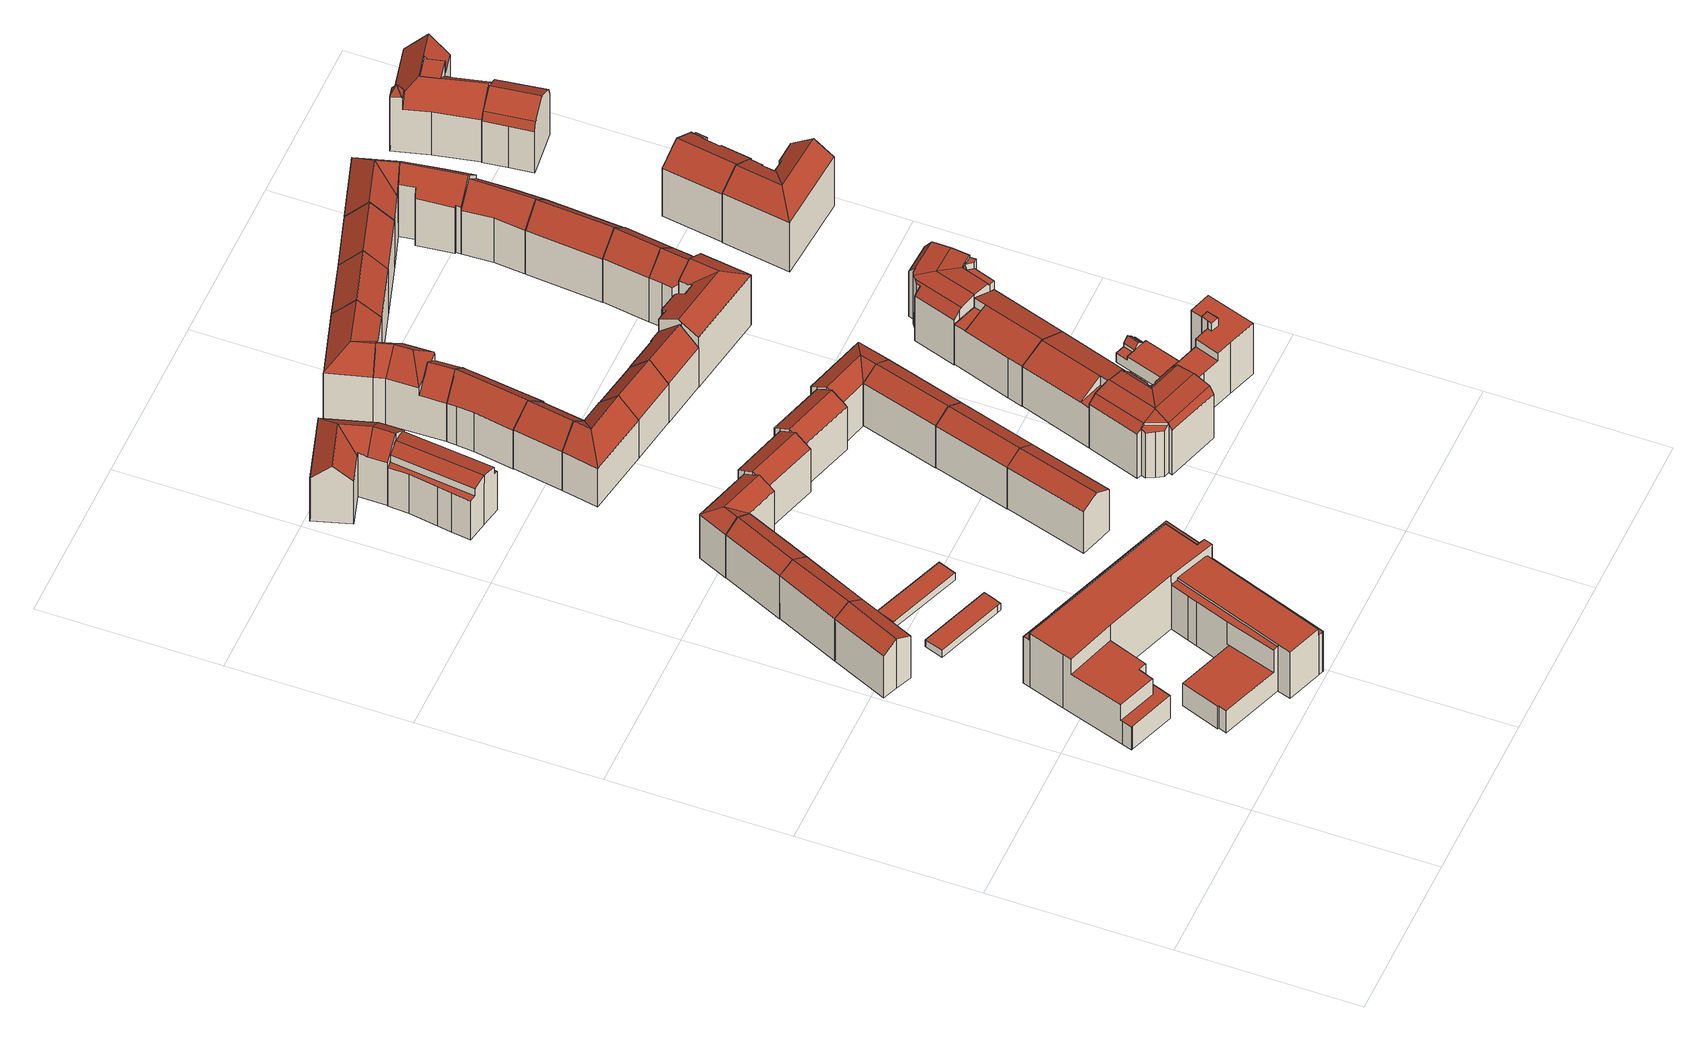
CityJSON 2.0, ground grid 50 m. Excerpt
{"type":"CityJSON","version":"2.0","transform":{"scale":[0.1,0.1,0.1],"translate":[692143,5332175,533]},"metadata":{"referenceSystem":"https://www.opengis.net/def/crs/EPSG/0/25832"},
"CityObjects":{
"building1":{"type":"Building","attributes":{"Gemeindeschluessel":"09162000","HoeheDach":"552.175","HoeheGrund":"534.490","Methode":"1000","NiedrigsteTraufeDesGebaeudes":"549.569","Geometrietyp2DReferenz":"3000","function":"31001_1000","roofType":"3100","measuredHeight":17.68,"storeysAboveGround":5},"geometry":[{"type":"MultiSurface","lod":"2","boundaries":[[[0,1,2,3]],[[4,0,3,5]],[[6,1,0,4]],[[3,2,7,8]],[[5,3,8,9]],[[10,7,2,1,6]],[[9,8,7,10]],[[10,6,4,5,9]]],"semantics":{"surfaces":[{"type":"RoofSurface"},{"type":"WallSurface"},{"type":"GroundSurface"}],"values":[0,1,1,0,1,1,1,2]}}]},
"building2":{"type":"Building","attributes":{"Gemeindeschluessel":"09162000","HoeheDach":"553.525","HoeheGrund":"534.312","Methode":"2000","NiedrigsteTraufeDesGebaeudes":"542.334","Geometrietyp2DReferenz":"3000","function":"31001_1000","roofType":"1000","measuredHeight":19.21,"storeysAboveGround":5},"geometry":[{"type":"MultiSurface","lod":"2","boundaries":[[[11,12,13,14]],[[15,16,17,18]],[[19,12,11,20,21]],[[22,23,24,25]],[[26,27,28,29]],[[30,31,32,33]],[[34,35,36,37]],[[38,39,26,29,21,20,11,14,40,41,42,43,44,45,34,37,46,47,48,49,50,22,25,51,52,53,54,55,56,30,33,15,18,57]],[[58,59,60,61]],[[62,63,64,65]],[[66,67,68,69]],[[42,41,70,71,72,73]],[[55,54,74,67,66,75]],[[33,32,16,15]],[[76,52,51,77]],[[72,78,60,59,73]],[[79,80,81,82]],[[79,82,83,36,35,84,85]],[[56,86,31,30]],[[69,68,87,88]],[[48,89,90,49]],[[88,87,91,92]],[[76,77,24,23,93,62,65,94]],[[29,28,19,21]],[[53,52,76,94,95,96,97,98]],[[18,17,99,57]],[[100,78,72,71]],[[101,38,57,99]],[[38,101,102,39]],[[74,98,97,103,104,105,91,87,68,67]],[[65,64,95,94]],[[101,99,17,16,32,31,86,75,66,69,88,92,102]],[[47,46,83,82,81,106]],[[107,103,97,96]],[[19,28,27,108,100,71,70,109,13,12]],[[58,61,90,89,106,81,80]],[[44,43,58,80,79,85]],[[93,110,63,62]],[[14,13,109,40]],[[47,106,89,48]],[[45,84,35,34]],[[44,85,84,45]],[[37,36,83,46]],[[40,109,70,41]],[[26,39,102,92,91,105,108,27]],[[25,24,77,51]],[[104,90,61,60,78,100,108,105]],[[107,96,95,64,63,110]],[[74,54,53,98]],[[42,73,59,58,43]],[[55,75,86,56]],[[22,50,107,110,93,23]],[[49,90,104,103,107,50]]],"semantics":{"surfaces":[{"type":"WallSurface"},{"type":"GroundSurface"},{"type":"RoofSurface"}],"values":[0,0,0,0,0,0,0,1,0,0,0,0,0,0,0,2,0,2,0,0,0,0,2,0,0,0,0,0,0,2,0,2,0,0,2,2,0,0,0,0,0,0,0,0,0,0,0,2,0,0,0,0,0]}}]},
"building3":{"type":"Building","attributes":{"Gemeindeschluessel":"09162000","HoeheDach":"552.176","HoeheGrund":"534.370","Methode":"1000","NiedrigsteTraufeDesGebaeudes":"549.570","Geometrietyp2DReferenz":"3000","function":"31001_1000","roofType":"3100","measuredHeight":17.81,"storeysAboveGround":5},"geometry":[{"type":"MultiSurface","lod":"2","boundaries":[[[111,112,1,113]],[[114,7,115,116]],[[2,117,115,7]],[[1,112,117,2]],[[116,115,117,112,111]],[[116,111,113,114]],[[113,1,2,7,114]]],"semantics":{"surfaces":[{"type":"WallSurface"},{"type":"RoofSurface"},{"type":"GroundSurface"}],"values":[0,0,1,1,0,2,0]}}]},
"building4":{"type":"Building","attributes":{"Gemeindeschluessel":"09162000","HoeheDach":"536.782","HoeheGrund":"534.390","Methode":"1000","NiedrigsteTraufeDesGebaeudes":"536.782","Geometrietyp2DReferenz":"3000","function":"31001_1000","roofType":"1000","measuredHeight":2.39,"storeysAboveGround":1},"geometry":[{"type":"MultiSurface","lod":"2","boundaries":[[[118,119,120,121]],[[122,123,124,125]],[[126,123,122,127]],[[126,128,118,121,124,123]],[[128,126,127,129]],[[120,125,124,121]],[[128,129,119,118]],[[119,129,127,122,125,120]]],"semantics":{"surfaces":[{"type":"WallSurface"},{"type":"GroundSurface"},{"type":"RoofSurface"}],"values":[0,0,0,1,0,0,0,2]}}]},
"building5":{"type":"Building","attributes":{"Gemeindeschluessel":"09162000","HoeheDach":"536.748","HoeheGrund":"534.290","Methode":"1000","NiedrigsteTraufeDesGebaeudes":"536.748","Geometrietyp2DReferenz":"3000","function":"31001_2000","roofType":"1000","measuredHeight":2.46},"geometry":[{"type":"MultiSurface","lod":"2","boundaries":[[[130,131,132,133]],[[133,132,134,135]],[[136,137,131,130]],[[136,130,133,135]],[[134,132,131,137]],[[135,134,137,136]]],"semantics":{"surfaces":[{"type":"WallSurface"},{"type":"GroundSurface"},{"type":"RoofSurface"}],"values":[0,0,0,1,2,0]}}]},
"building6":{"type":"Building","attributes":{"Gemeindeschluessel":"09162000","HoeheDach":"552.146","HoeheGrund":"534.270","Methode":"1000","NiedrigsteTraufeDesGebaeudes":"549.565","Geometrietyp2DReferenz":"3000","function":"31001_1000","roofType":"3100","measuredHeight":17.88,"storeysAboveGround":5},"geometry":[{"type":"MultiSurface","lod":"2","boundaries":[[[112,138,139,140]],[[141,140,139,142,143]],[[138,144,142,139]],[[145,112,140,141]],[[144,115,143,142]],[[145,141,143,115]],[[144,138,112,145,115]]],"semantics":{"surfaces":[{"type":"WallSurface"},{"type":"GroundSurface"},{"type":"RoofSurface"}],"values":[0,0,1,2,0,2,0]}}]},
"building7":{"type":"Building","attributes":{"Gemeindeschluessel":"09162000","HoeheDach":"552.180","HoeheGrund":"534.080","Methode":"2000","NiedrigsteTraufeDesGebaeudes":"549.506","Geometrietyp2DReferenz":"3000","function":"31001_1000","roofType":"3100","measuredHeight":18.1,"storeysAboveGround":5},"geometry":[{"type":"MultiSurface","lod":"2","boundaries":[[[146,147,148,149,150]],[[151,143,149,148]],[[152,153,154,155]],[[156,157,150,149,143]],[[140,157,156]],[[154,157,140,158,159]],[[154,153,146,150,157]],[[151,160,140,156,143]],[[155,154,159,161]],[[162,158,140,160]],[[152,155,161,162,160,151,148,147]],[[146,153,152,147]],[[161,159,158,162]]],"semantics":{"surfaces":[{"type":"WallSurface"},{"type":"RoofSurface"},{"type":"GroundSurface"}],"values":[0,0,0,1,1,1,1,0,0,0,2,0,0]}}]},
"building8":{"type":"Building","attributes":{"Gemeindeschluessel":"09162000","HoeheDach":"551.590","HoeheGrund":"533.900","Methode":"2000","NiedrigsteTraufeDesGebaeudes":"547.820","Geometrietyp2DReferenz":"3000","function":"31001_9998","roofType":"3100","measuredHeight":17.69,"storeysAboveGround":5},"geometry":[{"type":"MultiSurface","lod":"2","boundaries":[[[163,164,165,166,167,168,169]],[[170,168,167,171]],[[172,173,174,175,176,177]],[[177,178,179,180]],[[171,167,166,181]],[[182,183,184,185]],[[174,173,186,187]],[[185,184,187,186]],[[181,166,165,188]],[[176,189,178,177]],[[190,169,168,170]],[[190,172,177,180,163,169]],[[191,192,178,189,193,194]],[[192,188,165,164,179,178]],[[191,194,183,182]],[[173,172,190,170,171,181,188,192,191,182,185,186]],[[174,187,184,183,194,193,175]],[[163,180,179,164]],[[193,189,176,175]]],"semantics":{"surfaces":[{"type":"RoofSurface"},{"type":"WallSurface"},{"type":"GroundSurface"}],"values":[0,1,1,0,1,1,1,1,1,0,1,1,1,1,1,2,0,1,1]}}]},
"building9":{"type":"Building","attributes":{"Gemeindeschluessel":"09162000","HoeheDach":"554.139","HoeheGrund":"534.000","Methode":"2000","NiedrigsteTraufeDesGebaeudes":"549.252","Geometrietyp2DReferenz":"3000","function":"31001_9998","roofType":"3100","measuredHeight":20.14,"storeysAboveGround":4},"geometry":[{"type":"MultiSurface","lod":"2","boundaries":[[[195,196,197,198]],[[199,200,201,202]],[[201,203,204,202]],[[205,200,206,207,208]],[[204,209,210,199,202]],[[207,211,196,195,208]],[[212,197,196,211,209,204,203,213]],[[195,198,205,208]],[[212,214,198,197]],[[214,215,205,198]],[[210,209,211,207,206]],[[216,213,203,201]],[[216,201,200,205,215]],[[199,210,206,200]],[[212,213,216,215,214]]],"semantics":{"surfaces":[{"type":"WallSurface"},{"type":"RoofSurface"},{"type":"GroundSurface"}],"values":[0,1,0,1,0,0,2,1,0,1,0,0,1,1,0]}}]},
"building10":{"type":"Building","attributes":{"Gemeindeschluessel":"09162000","HoeheDach":"552.063","HoeheGrund":"533.990","Methode":"1000","NiedrigsteTraufeDesGebaeudes":"549.374","Geometrietyp2DReferenz":"3000","function":"31001_1000","roofType":"3100","measuredHeight":18.07,"storeysAboveGround":5},"geometry":[{"type":"MultiSurface","lod":"2","boundaries":[[[217,218,219,220]],[[221,222,220,219]],[[217,220,222,223,224,225]],[[226,227,224,223,228]],[[229,230,222,221]],[[222,230,231,232,233,228,223]],[[234,231,230,229]],[[225,235,218,217]],[[236,232,231,234]],[[237,233,232,236]],[[218,235,227,226,237,236,234,229,221,219]],[[235,225,224,227]],[[226,228,233,237]]],"semantics":{"surfaces":[{"type":"WallSurface"},{"type":"RoofSurface"},{"type":"GroundSurface"}],"values":[0,0,1,0,0,1,0,0,0,0,2,0,0]}}]},
"building11":{"type":"Building","attributes":{"Gemeindeschluessel":"09162000","HoeheDach":"551.733","HoeheGrund":"534.100","Methode":"1000","NiedrigsteTraufeDesGebaeudes":"548.912","Geometrietyp2DReferenz":"3000","function":"31001_1000","roofType":"3100","measuredHeight":17.63,"storeysAboveGround":5},"geometry":[{"type":"MultiSurface","lod":"2","boundaries":[[[238,239,240,241]],[[240,239,242,243]],[[243,242,244,245]],[[246,241,240,243,245,247]],[[248,244,242,239,238]],[[247,245,244,248]],[[248,238,241,246,247]]],"semantics":{"surfaces":[{"type":"WallSurface"},{"type":"RoofSurface"},{"type":"GroundSurface"}],"values":[0,1,1,0,0,0,2]}}]},
"building12":{"type":"Building","attributes":{"Gemeindeschluessel":"09162000","HoeheDach":"553.310","HoeheGrund":"533.940","Methode":"2000","NiedrigsteTraufeDesGebaeudes":"547.570","Geometrietyp2DReferenz":"3000","function":"31001_1000","roofType":"3100","measuredHeight":19.37,"storeysAboveGround":4},"geometry":[{"type":"MultiSurface","lod":"2","boundaries":[[[249,250,251]],[[252,253,254,250,249,255]],[[256,257,258,255,249,251]],[[259,260,254,253]],[[256,251,261,262,263]],[[261,260,259,264,262]],[[265,264,259,253,252,266,267]],[[261,251,250,254,260]],[[252,255,258,266]],[[266,258,257,267]],[[265,263,262,264]],[[265,267,257,256,263]]],"semantics":{"surfaces":[{"type":"RoofSurface"},{"type":"WallSurface"},{"type":"GroundSurface"}],"values":[0,1,0,1,0,1,2,0,1,1,1,1]}}]},
"building13":{"type":"Building","attributes":{"Gemeindeschluessel":"09162000","HoeheDach":"553.251","HoeheGrund":"533.840","Methode":"1000","NiedrigsteTraufeDesGebaeudes":"547.526","Geometrietyp2DReferenz":"3000","function":"31001_1000","roofType":"3100","measuredHeight":19.41,"storeysAboveGround":4},"geometry":[{"type":"MultiSurface","lod":"2","boundaries":[[[268,269,270,271]],[[272,273,274,275]],[[273,276,277,278,274]],[[278,271,270,275,274]],[[272,275,270,269,279]],[[268,271,278,277]],[[273,272,279,276]],[[277,276,279,269,268]]],"semantics":{"surfaces":[{"type":"WallSurface"},{"type":"RoofSurface"},{"type":"GroundSurface"}],"values":[0,0,1,0,2,1,0,0]}}]},
"building14":{"type":"Building","attributes":{"Gemeindeschluessel":"09162000","HoeheDach":"551.700","HoeheGrund":"533.950","Methode":"1000","NiedrigsteTraufeDesGebaeudes":"548.904","Geometrietyp2DReferenz":"3000","function":"31001_1000","roofType":"3100","measuredHeight":17.75,"storeysAboveGround":5},"geometry":[{"type":"MultiSurface","lod":"2","boundaries":[[[280,281,282,283,284]],[[239,283,282,242]],[[242,282,281,244]],[[285,239,242,244,286]],[[286,244,281,280]],[[284,283,239,285]],[[280,284,285,286]]],"semantics":{"surfaces":[{"type":"WallSurface"},{"type":"RoofSurface"},{"type":"GroundSurface"}],"values":[0,1,1,0,0,0,2]}}]},
"building15":{"type":"Building","attributes":{"Gemeindeschluessel":"09162000","HoeheDach":"553.182","HoeheGrund":"533.610","Methode":"1000","NiedrigsteTraufeDesGebaeudes":"547.344","Geometrietyp2DReferenz":"3000","function":"31001_1000","roofType":"3100","measuredHeight":19.57,"storeysAboveGround":4},"geometry":[{"type":"MultiSurface","lod":"2","boundaries":[[[287,288,289,290]],[[291,292,290,289]],[[293,294,288,287]],[[295,296,297,298]],[[299,300,301,302]],[[303,304,296,295]],[[305,306,297,296,304,301,300,307,308]],[[302,301,304,303]],[[298,297,306,309]],[[310,311,305,308,312]],[[287,290,292,312,308,307,293]],[[310,312,292,291]],[[309,306,305,311]],[[310,291,289,288,294,299,302,303,295,298,309,311]],[[299,294,293,307,300]]],"semantics":{"surfaces":[{"type":"WallSurface"},{"type":"RoofSurface"},{"type":"GroundSurface"}],"values":[0,0,0,0,0,0,1,0,0,0,1,0,0,2,0]}}]},
"building16":{"type":"Building","attributes":{"Gemeindeschluessel":"09162000","HoeheDach":"551.893","HoeheGrund":"533.850","Methode":"1000","NiedrigsteTraufeDesGebaeudes":"549.213","Geometrietyp2DReferenz":"3000","function":"31001_1000","roofType":"3100","measuredHeight":18.04,"storeysAboveGround":5},"geometry":[{"type":"MultiSurface","lod":"2","boundaries":[[[313,314,315,316]],[[317,318,319,320]],[[321,313,316,322,323,324,317,320,325,326]],[[322,327,328,323]],[[316,315,327,322]],[[324,329,330,318,317]],[[320,319,331,325]],[[321,332,333,314,313]],[[323,328,329,324]],[[326,334,332,321]],[[330,329,328,327,315,314,333]],[[331,319,318,330,333,332,334]],[[325,331,334,326]]],"semantics":{"surfaces":[{"type":"WallSurface"},{"type":"GroundSurface"},{"type":"RoofSurface"}],"values":[0,0,1,0,0,0,0,0,0,0,2,2,0]}}]},
"building17":{"type":"Building","attributes":{"Gemeindeschluessel":"09162000","HoeheDach":"553.302","HoeheGrund":"533.870","Methode":"1000","NiedrigsteTraufeDesGebaeudes":"547.464","Geometrietyp2DReferenz":"3000","function":"31001_1000","roofType":"3100","measuredHeight":19.43,"storeysAboveGround":4},"geometry":[{"type":"MultiSurface","lod":"2","boundaries":[[[335,264,336,337]],[[338,335,337,339,340,256]],[[267,341,342,343]],[[344,339,337,336]],[[344,343,342,340,339]],[[344,336,264,265,267,343]],[[338,265,264,335]],[[340,342,341,256]],[[267,265,338,256,341]]],"semantics":{"surfaces":[{"type":"WallSurface"},{"type":"RoofSurface"},{"type":"GroundSurface"}],"values":[0,1,0,0,0,2,0,1,0]}}]},
"building18":{"type":"Building","attributes":{"Gemeindeschluessel":"09162000","HoeheDach":"555.930","HoeheGrund":"533.610","Methode":"2000","NiedrigsteTraufeDesGebaeudes":"547.270","Geometrietyp2DReferenz":"3000","function":"31001_1000","roofType":"3200","measuredHeight":22.32,"storeysAboveGround":4},"geometry":[{"type":"MultiSurface","lod":"2","boundaries":[[[345,346,347,348,349]],[[347,350,348]],[[350,351,352]],[[347,353,354,355,351,350]],[[294,293,287,288]],[[346,353,347]],[[356,357,358,359]],[[299,294,288,360,361,362,356,359,363]],[[360,364,365,361]],[[364,366,367,368,369,365]],[[359,358,370,363]],[[293,349,348,350,352,287]],[[299,363,370,354,353,346,345]],[[367,358,357,368]],[[294,299,345,349,293]],[[355,367,366,351]],[[354,370,358,367,355]],[[356,362,369,368,357]],[[361,365,369,362]],[[360,288,287,352,351,366,364]]],"semantics":{"surfaces":[{"type":"RoofSurface"},{"type":"WallSurface"},{"type":"GroundSurface"}],"values":[0,1,1,0,1,1,1,2,1,0,1,0,1,0,1,0,0,1,1,1]}}]},
"building19":{"type":"Building","attributes":{"Gemeindeschluessel":"09162000","HoeheDach":"551.685","HoeheGrund":"533.820","Methode":"1000","NiedrigsteTraufeDesGebaeudes":"548.876","Geometrietyp2DReferenz":"3000","function":"31001_1000","roofType":"3100","measuredHeight":17.86,"storeysAboveGround":5},"geometry":[{"type":"MultiSurface","lod":"2","boundaries":[[[371,372,373,374]],[[374,281,375,371]],[[282,376,375,281]],[[283,377,376,282]],[[371,375,376,377,372]],[[372,377,283,373]],[[373,283,282,281,374]]],"semantics":{"surfaces":[{"type":"GroundSurface"},{"type":"WallSurface"},{"type":"RoofSurface"}],"values":[0,1,2,2,1,1,1]}}]},
"building20":{"type":"Building","attributes":{"Gemeindeschluessel":"09162000","HoeheDach":"555.940","HoeheGrund":"533.640","Methode":"2000","NiedrigsteTraufeDesGebaeudes":"550.217","Geometrietyp2DReferenz":"3000","function":"31001_1000","roofType":"3100","measuredHeight":22.3,"storeysAboveGround":4},"geometry":[{"type":"MultiSurface","lod":"2","boundaries":[[[378,357,379,380]],[[379,381,382,380]],[[362,383,384,361]],[[362,356,357,378,383]],[[384,383,378,380,385,386]],[[361,384,386,387]],[[379,357,356,388,381]],[[388,389,390,382,381]],[[382,390,391,385,380]],[[356,362,361,387,392,389,388]],[[391,390,389,392]],[[391,392,387,386,385]]],"semantics":{"surfaces":[{"type":"RoofSurface"},{"type":"WallSurface"},{"type":"GroundSurface"}],"values":[0,0,1,1,0,1,1,1,0,2,1,1]}}]},
"building21":{"type":"Building","attributes":{"Gemeindeschluessel":"09162000","HoeheDach":"552.580","HoeheGrund":"534.000","Methode":"2000","NiedrigsteTraufeDesGebaeudes":"548.774","Geometrietyp2DReferenz":"3000","function":"31001_9998","roofType":"3400","measuredHeight":18.58,"storeysAboveGround":6},"geometry":[{"type":"MultiSurface","lod":"2","boundaries":[[[393,394,395,396]],[[397,398,399,400,401,402,395,394]],[[403,404,405,406,407,408,409]],[[410,411,412,413]],[[414,415,416,417,404,403,418,419,420,421,422,423,424,425,426,427,428,429,430,431,393,396]],[[416,410,413,417]],[[429,399,398,430]],[[418,432,433,419]],[[405,412,411,434,435,406]],[[435,436,437,438]],[[397,431,430,398]],[[439,438,440,441]],[[420,419,433,441,440,442]],[[425,443,444,426]],[[429,428,445,400,399]],[[424,423,446,437,436,447]],[[425,424,447,448,443]],[[448,447,436,435,401]],[[442,440,438,437,446,449,450]],[[422,449,446,423]],[[445,428,427,451]],[[415,411,410,416]],[[431,397,394,393]],[[415,414,452,434,411]],[[404,417,413,412,405]],[[421,450,449,422]],[[401,435,434,452,402]],[[408,407,438,439]],[[403,409,432,418]],[[432,409,408,439,441,433]],[[407,406,435,438]],[[426,444,451,427]],[[445,451,444,443,448,401,400]],[[414,396,395,402,452]],[[420,442,450,421]]],"semantics":{"surfaces":[{"type":"WallSurface"},{"type":"RoofSurface"},{"type":"GroundSurface"}],"values":[0,1,0,1,2,0,0,0,1,1,0,0,0,0,0,0,0,1,1,0,0,0,0,0,0,0,1,0,0,1,1,0,1,0,0]}}]},
"building22":{"type":"Building","attributes":{"Gemeindeschluessel":"09162000","HoeheDach":"551.690","HoeheGrund":"533.660","Methode":"2000","NiedrigsteTraufeDesGebaeudes":"548.786","Geometrietyp2DReferenz":"3000","function":"31001_1000","roofType":"3100","measuredHeight":18.03,"storeysAboveGround":5},"geometry":[{"type":"MultiSurface","lod":"2","boundaries":[[[377,453,454,455,376]],[[456,457,458,459,460,461,462,463]],[[455,454,464,465,466,467]],[[459,466,465,460]],[[459,458,468,467,466]],[[376,455,469]],[[462,453,377,463]],[[455,467,468,470,375,469]],[[464,454,453,462,461]],[[456,375,470,457]],[[457,470,468,458]],[[456,463,377,376,469,375]],[[465,464,461,460]]],"semantics":{"surfaces":[{"type":"RoofSurface"},{"type":"GroundSurface"},{"type":"WallSurface"}],"values":[0,1,0,2,2,0,2,0,2,2,2,2,2]}}]},
"building23":{"type":"Building","attributes":{"Gemeindeschluessel":"09162000","HoeheDach":"553.241","HoeheGrund":"533.820","Methode":"2000","NiedrigsteTraufeDesGebaeudes":"547.173","Geometrietyp2DReferenz":"3000","function":"31001_1000","roofType":"3100","measuredHeight":19.42,"storeysAboveGround":4},"geometry":[{"type":"MultiSurface","lod":"2","boundaries":[[[471,472,473,474,475,476]],[[471,477,478,472]],[[479,473,472,478]],[[480,481,482,483]],[[484,485,480,483,479,478,477,486]],[[485,487,481,480]],[[477,471,476,486]],[[479,483,482,474,473]],[[475,488,484,486,476]],[[487,488,475,474,482,481]],[[484,488,487,485]]],"semantics":{"surfaces":[{"type":"RoofSurface"},{"type":"WallSurface"},{"type":"GroundSurface"}],"values":[0,1,1,1,2,1,1,1,1,0,1]}}]},
"building24":{"type":"Building","attributes":{"Gemeindeschluessel":"09162000","HoeheDach":"551.571","HoeheGrund":"534.130","Methode":"2000","NiedrigsteTraufeDesGebaeudes":"548.349","Geometrietyp2DReferenz":"3000","function":"31001_9998","roofType":"3100","measuredHeight":17.44,"storeysAboveGround":5},"geometry":[{"type":"MultiSurface","lod":"2","boundaries":[[[489,490,491,492]],[[493,494,495]],[[490,496,494,493]],[[497,498,499,500,494,496]],[[501,499,498,502]],[[501,503,504,500,499]],[[491,490,493,495,505]],[[492,491,505,506]],[[507,497,496,490,489]],[[494,500,504,495]],[[502,498,497,507]],[[503,501,502,507,489,492,506]],[[503,506,505,495,504]]],"semantics":{"surfaces":[{"type":"WallSurface"},{"type":"RoofSurface"},{"type":"GroundSurface"}],"values":[0,0,0,1,0,0,1,0,0,1,0,2,0]}}]},
"building25":{"type":"Building","attributes":{"Gemeindeschluessel":"09162000","HoeheDach":"556.129","HoeheGrund":"533.610","Methode":"1000","NiedrigsteTraufeDesGebaeudes":"550.058","Geometrietyp2DReferenz":"3000","function":"31001_1000","roofType":"3100","measuredHeight":22.52,"storeysAboveGround":4},"geometry":[{"type":"MultiSurface","lod":"2","boundaries":[[[508,509,510,511]],[[392,511,510,512]],[[389,508,511,392]],[[513,514,509,508]],[[388,513,508,389]],[[388,389,392,512,515,516]],[[514,516,515,512,510,509]],[[516,514,513,388]]],"semantics":{"surfaces":[{"type":"RoofSurface"},{"type":"WallSurface"},{"type":"GroundSurface"}],"values":[0,1,1,0,1,2,1,1]}}]},
"building26":{"type":"Building","attributes":{"Gemeindeschluessel":"09162000","HoeheDach":"555.010","HoeheGrund":"533.950","Methode":"2000","NiedrigsteTraufeDesGebaeudes":"549.490","Geometrietyp2DReferenz":"3000","function":"31001_9998","roofType":"1000","measuredHeight":21.06,"storeysAboveGround":4},"geometry":[{"type":"MultiSurface","lod":"2","boundaries":[[[517,518,519,520]],[[521,522,523,524]],[[525,526,518,517]],[[527,528,526,529]],[[530,531,532,414]],[[533,520,519,522,521,534]],[[396,535,394,393]],[[527,536,537,528]],[[530,538,539,540,541,531]],[[542,543,534,521,524,536,527,529,544,545,540,539]],[[538,546,542,539]],[[547,548,549,550,545,544]],[[538,530,414,396,393,548,547,525,517,520,533,551,546]],[[414,532,535,396]],[[541,540,545,550]],[[393,394,549,548]],[[551,543,542,546]],[[536,524,523,537]],[[525,547,544,529,526]],[[537,523,522,519,518,526,528]],[[531,541,550,549,394,535,532]],[[551,533,534,543]]],"semantics":{"surfaces":[{"type":"WallSurface"},{"type":"RoofSurface"},{"type":"GroundSurface"}],"values":[0,0,0,0,0,0,0,0,0,1,0,0,2,0,0,0,0,0,0,1,1,0]}}]},
"building27":{"type":"Building","attributes":{"Gemeindeschluessel":"09162000","HoeheDach":"551.560","HoeheGrund":"534.000","Methode":"2000","NiedrigsteTraufeDesGebaeudes":"548.320","Geometrietyp2DReferenz":"3000","function":"31001_9998","roofType":"3100","measuredHeight":17.56,"storeysAboveGround":5},"geometry":[{"type":"MultiSurface","lod":"2","boundaries":[[[552,553,554,555]],[[556,557,499,558,559]],[[499,560,561,562,554,553,558]],[[563,561,560,564]],[[558,553,565,566,559]],[[556,559,566,567]],[[568,562,561,563]],[[556,567,569,570,568,563,564,557]],[[568,570,571,555,554,562]],[[569,572,571,570]],[[569,567,566,565,573,572]],[[552,555,571,572,573]],[[573,565,553,552]],[[564,560,499,557]]],"semantics":{"surfaces":[{"type":"WallSurface"},{"type":"RoofSurface"},{"type":"GroundSurface"}],"values":[0,0,1,0,1,0,0,2,0,0,0,1,0,0]}}]},
"building28":{"type":"Building","attributes":{"Gemeindeschluessel":"09162000","HoeheDach":"554.800","HoeheGrund":"533.630","Methode":"2000","NiedrigsteTraufeDesGebaeudes":"550.752","Geometrietyp2DReferenz":"3000","function":"31001_9998","roofType":"3100","measuredHeight":21.17,"storeysAboveGround":5},"geometry":[{"type":"MultiSurface","lod":"2","boundaries":[[[574,575,576,577,578]],[[575,579,580,581]],[[582,583,584,585]],[[580,586,584,583,581]],[[587,588,589,590]],[[574,591,592,593]],[[575,574,593,579]],[[594,595,577,576,596]],[[591,597,595,594,598,599,600,601,587,590,585,584,586,592]],[[599,602,603,600]],[[582,589,588,604,603,602,605,596,576,575,581,583]],[[592,586,580,579,593]],[[589,582,585,590]],[[574,578,597,591]],[[605,602,599,598]],[[601,604,588,587]],[[597,578,577,595]],[[600,603,604,601]],[[594,596,605,598]]],"semantics":{"surfaces":[{"type":"RoofSurface"},{"type":"WallSurface"},{"type":"GroundSurface"}],"values":[0,0,1,1,1,1,0,1,2,1,0,1,1,1,1,1,1,1,1]}}]},
"building29":{"type":"Building","attributes":{"Gemeindeschluessel":"09162000","HoeheDach":"540.069","HoeheGrund":"534.030","Methode":"2000","NiedrigsteTraufeDesGebaeudes":"537.330","Geometrietyp2DReferenz":"3000","function":"31001_2000","roofType":"1000","measuredHeight":6.04},"geometry":[{"type":"MultiSurface","lod":"2","boundaries":[[[606,607,608,609,610,611,612,613,614]],[[615,613,612,616]],[[612,611,617,616]],[[617,611,610,618]],[[619,608,607,620]],[[548,606,614,621,547]],[[616,617,622,615]],[[618,610,609,623]],[[620,624,623,619]],[[625,548,547,626]],[[619,623,609,608]],[[625,626,622,617,623,624]],[[617,618,623]],[[547,621,614,613,615,622,626]],[[624,620,607,606,548,625]]],"semantics":{"surfaces":[{"type":"WallSurface"},{"type":"RoofSurface"},{"type":"GroundSurface"}],"values":[0,1,0,1,1,2,0,1,0,0,0,1,0,0,0]}}]},
"building30":{"type":"Building","attributes":{"Gemeindeschluessel":"09162000","HoeheDach":"554.730","HoeheGrund":"533.630","Methode":"2000","NiedrigsteTraufeDesGebaeudes":"549.344","Geometrietyp2DReferenz":"3000","function":"31001_1000","roofType":"3100","measuredHeight":21.1},"geometry":[{"type":"MultiSurface","lod":"2","boundaries":[[[627,628,629,630]],[[592,631,632,633,586]],[[586,633,634,635]],[[636,637,638,639]],[[631,640,638,637,641,632]],[[635,634,628,627]],[[642,640,631,592]],[[630,636,639,642,592,586,635,627]],[[633,632,641,629,628,634]],[[630,629,641,637,636]],[[639,638,640,642]]],"semantics":{"surfaces":[{"type":"WallSurface"},{"type":"RoofSurface"},{"type":"GroundSurface"}],"values":[0,0,0,0,1,0,0,2,1,0,0]}}]},
"building31":{"type":"Building","attributes":{"Gemeindeschluessel":"09162000","HoeheDach":"552.530","HoeheGrund":"533.610","Methode":"2000","NiedrigsteTraufeDesGebaeudes":"549.503","Geometrietyp2DReferenz":"3000","function":"31001_9998","roofType":"3400","measuredHeight":18.92,"storeysAboveGround":6},"geometry":[{"type":"MultiSurface","lod":"2","boundaries":[[[643,644,645,646]],[[647,648,649,650]],[[651,652,653,654]],[[655,651,654,656,657,658,647,650,659,660,661,662,663,664,665,666,667,668,669]],[[670,671,655,669,672]],[[643,646,673,674,675,676]],[[677,645,644,678]],[[658,657,679,680,681]],[[651,655,671,682,683,652]],[[666,665,684,674,673,685]],[[670,686,687,685,673,646,682,671]],[[670,672,688,686]],[[654,653,689,656]],[[650,649,690,659]],[[660,659,690,678,644,643,676]],[[666,685,687,667]],[[662,691,692,663]],[[661,660,676,675,693]],[[690,649,648,681,680,677,678]],[[689,653,652,694]],[[646,645,679,695,683,682]],[[661,693,691,662]],[[680,679,645,677]],[[664,696,684,665]],[[657,656,689,694,695,679]],[[652,683,695,694]],[[668,667,687,686,688]],[[672,669,668,688]],[[663,692,696,664]],[[658,681,648,647]],[[674,684,696,692,691,693,675]]],"semantics":{"surfaces":[{"type":"RoofSurface"},{"type":"WallSurface"},{"type":"GroundSurface"}],"values":[0,1,1,2,1,0,1,1,1,1,0,0,1,1,1,1,1,1,0,0,0,1,1,1,1,1,1,1,1,1,0]}}]},
"building32":{"type":"Building","attributes":{"Gemeindeschluessel":"09162000","HoeheDach":"556.133","HoeheGrund":"533.530","Methode":"1000","NiedrigsteTraufeDesGebaeudes":"550.058","Geometrietyp2DReferenz":"3000","function":"31001_1000","roofType":"3100","measuredHeight":22.6,"storeysAboveGround":4},"geometry":[{"type":"MultiSurface","lod":"2","boundaries":[[[697,510,698,699]],[[700,701,702,703]],[[699,700,703,704,705,697]],[[704,514,509,510,697,705]],[[514,702,701,706,509]],[[703,702,514,704]],[[509,706,698,510]],[[699,698,706,701,700]]],"semantics":{"surfaces":[{"type":"WallSurface"},{"type":"GroundSurface"},{"type":"RoofSurface"}],"values":[0,0,1,0,2,0,2,0]}}]},
"building33":{"type":"Building","attributes":{"Gemeindeschluessel":"09162000","HoeheDach":"554.735","HoeheGrund":"533.590","Methode":"1000","NiedrigsteTraufeDesGebaeudes":"549.327","Geometrietyp2DReferenz":"3000","function":"31001_1000","roofType":"3100","measuredHeight":21.14,"storeysAboveGround":4},"geometry":[{"type":"MultiSurface","lod":"2","boundaries":[[[638,639,707,708]],[[637,636,639,638]],[[709,710,711,712,713]],[[641,712,711,629]],[[709,713,708,707]],[[630,636,637,641,629]],[[630,629,711,710]],[[638,708,713,712,641,637]],[[639,636,630,710,709,707]]],"semantics":{"surfaces":[{"type":"WallSurface"},{"type":"RoofSurface"},{"type":"GroundSurface"}],"values":[0,0,0,1,0,0,0,1,2]}}]},
"building34":{"type":"Building","attributes":{"Gemeindeschluessel":"09162000","HoeheDach":"554.795","HoeheGrund":"533.510","Methode":"1000","NiedrigsteTraufeDesGebaeudes":"549.014","Geometrietyp2DReferenz":"3000","function":"31001_1000","roofType":"3100","measuredHeight":21.29,"storeysAboveGround":4},"geometry":[{"type":"MultiSurface","lod":"2","boundaries":[[[714,715,716,717]],[[718,719,720,721]],[[721,720,722,723,724]],[[723,722,715,714]],[[725,726,717,716]],[[727,719,718,728,729]],[[715,722,720,719,727,725,716]],[[727,729,726,725]],[[714,717,726,729,728,724,723]],[[718,721,724,728]]],"semantics":{"surfaces":[{"type":"WallSurface"},{"type":"GroundSurface"},{"type":"RoofSurface"}],"values":[0,0,0,0,0,0,1,0,2,2]}}]},
"building35":{"type":"Building","attributes":{"Gemeindeschluessel":"09162000","HoeheDach":"554.768","HoeheGrund":"533.510","Methode":"2000","NiedrigsteTraufeDesGebaeudes":"548.811","Geometrietyp2DReferenz":"3000","function":"31001_1000","roofType":"3100","measuredHeight":21.26,"storeysAboveGround":4},"geometry":[{"type":"MultiSurface","lod":"2","boundaries":[[[730,731,732,725]],[[733,734,735,730,725,727,719,736]],[[725,732,729,727]],[[737,738,739,740,718]],[[735,741,731,730]],[[719,718,740,736]],[[729,732,731,741,742,738,737]],[[736,740,739,733]],[[733,739,738,742,734]],[[734,742,741,735]],[[727,729,737,718,719]]],"semantics":{"surfaces":[{"type":"WallSurface"},{"type":"GroundSurface"},{"type":"RoofSurface"}],"values":[0,1,0,2,0,0,2,0,0,0,0]}}]},
"building36":{"type":"Building","attributes":{"Gemeindeschluessel":"09162000","HoeheDach":"556.120","HoeheGrund":"533.500","Methode":"2000","NiedrigsteTraufeDesGebaeudes":"549.998","Geometrietyp2DReferenz":"3000","function":"31001_1000","roofType":"3100","measuredHeight":22.62,"storeysAboveGround":4},"geometry":[{"type":"MultiSurface","lod":"2","boundaries":[[[702,701,700,703]],[[743,703,700,699,744,745,746]],[[744,747,748,745]],[[702,749,750,751,701]],[[752,747,744,699,753]],[[747,752,750,754,755,748]],[[749,702,703,743,756]],[[699,700,701,751,753]],[[743,746,755,754,756]],[[756,754,750,749]],[[751,750,752,753]],[[745,748,755,746]]],"semantics":{"surfaces":[{"type":"WallSurface"},{"type":"GroundSurface"},{"type":"RoofSurface"}],"values":[0,1,0,2,0,2,0,0,0,2,2,0]}}]},
"building37":{"type":"Building","attributes":{"Gemeindeschluessel":"09162000","HoeheDach":"556.020","HoeheGrund":"533.480","Methode":"2000","NiedrigsteTraufeDesGebaeudes":"549.989","Geometrietyp2DReferenz":"3000","function":"31001_1000","roofType":"3100","measuredHeight":22.54,"storeysAboveGround":4},"geometry":[{"type":"MultiSurface","lod":"2","boundaries":[[[757,755,758,759,760,761]],[[733,762,763,764]],[[735,761,760,734]],[[765,757,761,735]],[[755,746,743,766,758]],[[733,764,767,768,769,743,746,765,735,734]],[[769,770,766,743]],[[771,767,764,763]],[[772,768,767,771]],[[733,734,760,759,762]],[[768,772,770,769]],[[771,763,762,759,758,766,770,772]],[[757,765,746,755]]],"semantics":{"surfaces":[{"type":"RoofSurface"},{"type":"WallSurface"},{"type":"GroundSurface"}],"values":[0,1,1,1,1,2,1,1,1,1,1,0,1]}}]},
"building38":{"type":"Building","attributes":{"Gemeindeschluessel":"09162000","HoeheDach":"555.227","HoeheGrund":"533.640","Methode":"2000","NiedrigsteTraufeDesGebaeudes":"550.695","Geometrietyp2DReferenz":"3000","function":"31001_1000","roofType":"3100","measuredHeight":21.59,"storeysAboveGround":5},"geometry":[{"type":"MultiSurface","lod":"2","boundaries":[[[773,774,775,776,777]],[[778,779,780,781]],[[782,783,784,785]],[[786,787,783,782]],[[774,779,778,775]],[[788,789,790,791]],[[792,793,790,789,786,782,785,776,775,778,781]],[[794,773,777,784,783,787,795]],[[791,796,797,794]],[[786,789,788,795,787]],[[794,795,788,791]],[[785,784,777,776]],[[797,798,780,779,774,773,794]],[[791,790,793,796]],[[780,798,792,781]],[[793,792,798,797,796]]],"semantics":{"surfaces":[{"type":"WallSurface"},{"type":"GroundSurface"},{"type":"RoofSurface"}],"values":[0,0,0,0,0,0,1,2,2,0,2,0,2,0,0,0]}}]},
"building39":{"type":"Building","attributes":{"Gemeindeschluessel":"09162000","HoeheDach":"555.240","HoeheGrund":"533.700","Methode":"2000","NiedrigsteTraufeDesGebaeudes":"548.753","Geometrietyp2DReferenz":"3000","function":"31001_1000","roofType":"3100","measuredHeight":21.54,"storeysAboveGround":4},"geometry":[{"type":"MultiSurface","lod":"2","boundaries":[[[799,800,801,802]],[[803,804,805,806,807]],[[808,809,810,811]],[[803,807,812,813]],[[806,814,812,807]],[[815,813,812,814,816,801,800]],[[817,818,809,808]],[[801,816,819,802]],[[820,821,805,804]],[[815,800,799,822]],[[817,808,811,823,820,804,803,813,815,822]],[[817,822,799,802,819,818]],[[811,810,824,823]],[[805,821,824,810,809,818,819,816,814,806]],[[823,824,821,820]]],"semantics":{"surfaces":[{"type":"RoofSurface"},{"type":"WallSurface"},{"type":"GroundSurface"}],"values":[0,1,1,1,0,1,1,1,1,1,2,1,1,0,1]}}]},
"building40":{"type":"Building","attributes":{"Gemeindeschluessel":"09162000","HoeheDach":"554.320","HoeheGrund":"533.470","Methode":"2000","NiedrigsteTraufeDesGebaeudes":"548.241","Geometrietyp2DReferenz":"3000","function":"31001_1000","roofType":"3400","measuredHeight":20.85,"storeysAboveGround":4},"geometry":[{"type":"MultiSurface","lod":"2","boundaries":[[[825,826,827,828]],[[829,830,831,832]],[[833,834,835,836,837]],[[838,839,826,825]],[[840,841,830,829]],[[842,832,831,836,835]],[[843,827,826,839,844]],[[845,828,827,843,833,837,841,840]],[[833,843,844,834]],[[845,840,829,832,842,838,825,828]],[[838,842,835,834,844,839]],[[830,841,837,836,831]]],"semantics":{"surfaces":[{"type":"WallSurface"},{"type":"RoofSurface"},{"type":"GroundSurface"}],"values":[0,0,1,0,0,0,1,0,1,2,0,1]}}]},
"building41":{"type":"Building","attributes":{"Gemeindeschluessel":"09162000","HoeheDach":"556.319","HoeheGrund":"533.680","Methode":"2000","NiedrigsteTraufeDesGebaeudes":"548.773","Geometrietyp2DReferenz":"3000","function":"31001_1000","roofType":"3100","measuredHeight":22.64,"storeysAboveGround":4},"geometry":[{"type":"MultiSurface","lod":"2","boundaries":[[[846,847,848,849]],[[850,851,852,853,854]],[[855,849,856]],[[857,858,859,856,848,847,860]],[[860,847,846,861]],[[862,863,864,865]],[[866,867,868,869,854,870,871]],[[850,869,868,872,873,851]],[[871,874,875,866]],[[858,857,876,877]],[[865,864,878,879]],[[880,881,882,878,875,874,861]],[[872,862,865,879,883,884,859,858,877,873]],[[854,853,870]],[[849,848,856]],[[879,878,882,883]],[[862,872,868,885,863]],[[851,873,877,876,852]],[[883,882,881,884]],[[878,864,863,885,867,875]],[[857,860,861,874,853,852,876]],[[886,846,849,855]],[[885,868,867]],[[854,869,850]],[[880,886,855,856,859,884,881]],[[861,846,886,880]],[[866,875,867]],[[870,853,874,871]]],"semantics":{"surfaces":[{"type":"RoofSurface"},{"type":"WallSurface"},{"type":"GroundSurface"}],"values":[0,0,0,1,1,1,0,1,1,1,1,0,2,1,0,1,1,1,1,0,0,0,1,1,1,1,1,1]}}]}
},
"vertices":[
[86,931,166],[155,1086,166],[113,1105,192],[43,950,192],[86,931,15],[43,950,15],[155,1086,15],[70,1124,166],[1,968,166],[1,968,15],[70,1124,15],
[490,15,13],[490,15,156],[488,9,156],[488,9,13],[585,522,13],[585,522,180],[602,516,180],[602,516,13],[580,264,156],[526,115,13],[580,264,13],[202,296,13],[202,296,95],[74,342,95],[74,342,13],[594,305,13],[594,305,156],[584,277,156],[584,277,13],[270,637,13],[270,637,180],[285,632,180],[285,632,13],[214,175,13],[214,175,93],[253,284,93],[253,284,13],[629,400,13],[620,377,13],[486,10,13],[472,15,13],[373,50,13],[386,87,13],[209,151,13],[217,174,13],[413,226,13],[449,326,13],[459,354,13],[478,405,13],[269,480,13],[70,343,13],[79,371,13],[137,550,13],[170,652,13],[176,671,13],[269,637,13],[663,494,13],[386,87,172],[386,87,179],[498,397,179],[498,397,172],[206,379,95],[206,379,151],[190,336,151],[190,336,95],[171,654,180],[171,654,205],[632,483,205],[632,483,180],[472,15,156],[470,15,156],[470,15,179],[373,50,179],[170,652,205],[176,671,180],[79,371,95],[70,343,95],[595,359,179],[370,92,93],[370,92,172],[415,232,172],[415,232,93],[413,226,93],[217,174,93],[209,151,93],[269,637,180],[597,385,205],[597,385,180],[459,354,172],[478,405,172],[620,376,205],[620,376,180],[229,371,95],[81,376,95],[81,376,151],[129,526,151],[129,526,205],[137,550,205],[663,494,180],[595,359,156],[629,400,180],[620,377,180],[269,480,205],[478,405,205],[611,352,205],[449,326,172],[269,480,151],[611,352,156],[486,10,156],[229,371,151],
[235,1265,14],[235,1265,166],[155,1086,14],[70,1124,14],[150,1302,166],[150,1302,14],[192,1284,192],
[367,818,14],[367,818,38],[180,887,38],[180,887,14],[398,864,38],[398,864,14],[198,938,14],[198,938,38],[391,845,14],[391,845,38],[379,813,14],[379,813,38],
[243,1083,13],[243,1083,37],[450,1004,37],[450,1004,13],[431,954,37],[431,954,13],[225,1032,13],[225,1032,37],
[235,1265,13],[315,1448,13],[315,1448,166],[271,1462,191],[227,1475,13],[227,1475,166],[150,1302,13],[192,1284,191],
[433,1510,165],[433,1510,11],[265,1559,11],[265,1559,166],[266,1559,166],[227,1475,11],[425,1484,11],[425,1484,180],[420,1465,192],[420,1465,11],[270,1462,192],[290,1504,192],[407,1421,166],[412,1440,177],[315,1448,11],[412,1440,11],[407,1421,11],
[132,2095,148],[158,2330,148],[140,2329,148],[137,2271,148],[125,2191,148],[119,2153,148],[111,2099,148],[119,2153,9],[125,2191,9],[171,2088,9],[228,2077,9],[228,2077,148],[216,2080,148],[216,2080,173],[171,2088,186],[198,2331,186],[158,2330,173],[132,2095,173],[137,2271,9],[255,2289,9],[255,2289,148],[252,2237,148],[252,2237,9],[242,2157,9],[242,2157,148],[140,2329,9],[244,2333,173],[111,2099,9],[257,2333,9],[198,2331,9],[244,2333,148],[257,2333,148],
[140,2329,163],[140,2329,10],[198,2331,10],[198,2331,211],[37,2433,211],[174,2474,211],[214,2542,163],[21,2485,163],[214,2542,10],[21,2485,10],[198,2392,211],[134,2406,163],[140,2408,168],[140,2383,163],[52,2383,10],[52,2383,164],[140,2408,10],[257,2333,10],[256,2401,10],[257,2333,163],[256,2400,163],[256,2401,163],
[571,1391,164],[571,1391,10],[577,1411,10],[577,1411,175],[585,1437,10],[585,1437,191],[425,1484,191],[420,1465,179],[412,1440,165],[425,1484,10],[420,1465,10],[425,1484,190],[590,1456,10],[590,1456,180],[598,1482,164],[439,1529,164],[433,1510,175],[598,1482,10],[412,1440,10],[439,1529,10],[433,1510,10],
[793,899,11],[793,899,159],[725,669,159],[725,669,11],[746,913,187],[678,683,187],[699,927,159],[631,697,160],[678,683,11],[631,697,11],[699,927,11],
[461,1942,150],[406,1948,203],[398,1899,203],[465,1941,9],[348,1955,9],[348,1955,146],[465,1941,150],[525,1878,203],[534,1933,147],[466,1945,146],[330,1853,9],[330,1853,146],[331,1853,146],[516,1822,146],[524,1872,197],[516,1822,9],[524,1872,9],[466,1945,9],[534,1933,9],
[371,2092,147],[371,2092,8],[348,1955,8],[348,1955,147],[466,1945,8],[466,1945,145],[465,1941,145],[465,1941,8],[482,2062,148],[427,2077,203],[405,1948,203],[482,2062,8],
[761,1140,10],[761,1140,159],[809,1126,187],[856,1112,159],[856,1112,10],[793,899,10],[699,927,10],
[394,2277,143],[394,2277,6],[392,2251,6],[392,2251,145],[388,2204,6],[388,2204,146],[445,2279,191],[445,2279,6],[513,2249,6],[513,2249,145],[496,2117,144],[496,2117,6],[514,2283,6],[514,2283,149],[515,2273,146],[515,2273,6],[515,2269,6],[515,2269,145],[482,2062,150],[487,2060,145],[457,2280,202],[429,2076,202],[487,2060,6],[371,2092,6],[482,2062,6],[371,2092,145],
[590,1456,9],[590,1456,189],[598,1482,173],[598,1482,9],[749,1407,9],[749,1407,189],[741,1379,172],[741,1379,9],[585,1437,9],[603,1500,9],[763,1452,9],[755,1425,9],[736,1362,9],[577,1411,9],[603,1500,162],[763,1452,162],[755,1425,179],[750,1408,189],[736,1362,162],[585,1437,178],[590,1455,189],[577,1411,163],
[516,1822,145],[654,1799,9],[654,1799,146],[524,1872,196],[662,1848,198],[663,1853,203],[534,1933,145],[672,1908,145],[672,1908,9],[662,1848,9],
[514,2283,148],[512,2356,148],[488,2354,171],[455,2352,201],[457,2280,201],[423,2350,171],[393,2349,171],[393,2349,143],[512,2356,171],[512,2359,176],[454,2389,229],[475,2493,6],[475,2493,195],[490,2442,195],[490,2442,6],[391,2437,6],[382,2466,6],[429,2479,6],[510,2440,6],[391,2437,171],[382,2466,171],[391,2436,171],[453,2440,229],[441,2483,229],[429,2479,217],[510,2440,176],
[824,1356,8],[921,1329,8],[856,1112,8],[761,1140,8],[824,1356,159],[873,1342,187],[921,1329,159],
[440,2483,229],[498,2499,173],[423,2541,229],[573,2521,173],[556,2579,229],[429,2479,218],[382,2466,172],[350,2583,174],[349,2583,173],[349,2583,6],[573,2521,6],[556,2580,6],[556,2580,229],[538,2639,172],[538,2639,6],
[1151,679,10],[1151,679,165],[1147,669,178],[1147,669,10],[1093,698,164],[1079,692,175],[1076,701,167],[1075,701,166],[1049,689,189],[1144,659,189],[943,612,10],[959,608,10],[959,608,190],[958,608,190],[957,608,189],[957,608,182],[943,612,174],[1106,549,167],[1110,561,189],[958,607,189],[955,596,169],[1127,610,10],[1110,561,10],[1106,549,10],[955,596,10],[931,632,10],[921,652,10],[925,666,10],[912,671,10],[961,817,10],[973,813,10],[1033,793,10],[1093,774,10],[1105,770,10],[1088,717,10],[1072,709,10],[1076,701,10],[1079,692,10],[1093,698,10],[931,632,173],[921,652,171],[1127,609,196],[984,653,196],[1031,794,196],[983,810,189],[935,663,189],[935,663,182],[925,666,180],[925,666,176],[925,666,179],[1093,774,172],[1105,770,158],[1072,709,172],[973,813,180],[1033,793,195],[1078,779,189],[961,817,168],[912,671,167],[1088,717,158],[1127,610,196],
[947,1418,159],[945,1418,160],[886,1388,187],[824,1356,7],[741,1379,7],[749,1407,7],[755,1425,7],[763,1452,7],[768,1471,7],[947,1418,7],[921,1329,7],[768,1471,158],[763,1452,169],[755,1425,186],[754,1424,187],[749,1407,176],[825,1356,159],[741,1379,159],
[774,1895,142],[773,1890,147],[672,1908,146],[663,1853,202],[801,1830,202],[811,1889,142],[774,1895,8],[773,1890,8],[672,1908,8],[654,1799,8],[654,1799,147],[662,1848,197],[662,1848,8],[800,1825,8],[792,1776,8],[811,1889,8],[792,1776,147],[800,1825,197],
[1033,793,11],[1033,793,154],[973,813,154],[973,813,11],[1042,821,154],[1042,821,186],[970,844,154],[1033,793,186],[1093,774,159],[1105,770,153],[1172,974,153],[1099,998,186],[1172,974,11],[1105,770,11],[1027,1021,11],[1027,1021,154],[961,817,154],[961,817,11],[1093,774,11],
[556,2580,231],[712,2626,231],[694,2685,171],[538,2639,171],[694,2685,6],[573,2521,171],[729,2567,171],[712,2626,6],[729,2567,6],
[1288,655,10],[1288,655,220],[1305,650,220],[1305,650,10],[1306,650,192],[1306,650,220],[1310,649,220],[1310,649,192],[1281,636,10],[1281,636,220],[1277,623,192],[1277,623,220],[1281,636,192],[1163,598,10],[1163,598,165],[1127,610,165],[1322,696,10],[1322,696,192],[1147,669,165],[1299,616,192],[1299,616,220],[1258,567,10],[1258,567,192],[1215,581,192],[1215,581,165],[1339,540,192],[1384,676,192],[1251,646,192],[1238,650,192],[1339,540,10],[1251,646,10],[1185,667,10],[1185,667,165],[1238,650,165],[1384,676,10],
[1155,1169,153],[1155,1169,186],[1166,1203,186],[1166,1203,153],[1027,1021,10],[1172,974,10],[1100,998,186],[1027,1021,153],[1238,1180,153],[1223,1185,160],[1167,1203,185],[1223,1185,10],[1238,1180,10],[1084,1193,154],[1041,1063,153],[1041,1063,10],[1167,1203,10],[1095,1227,10],[1115,1220,10],[1115,1220,153],[1095,1227,153],[1084,1193,153],
[1032,1736,186],[987,1801,218],[802,1832,218],[800,1825,214],[792,1776,186],[999,1884,218],[947,1891,187],[943,1865,186],[907,1858,194],[941,1854,193],[941,1854,6],[907,1858,6],[947,1891,6],[907,1887,6],[907,1887,178],[911,1884,179],[911,1884,6],[1032,1736,6],[1051,1876,6],[1051,1876,186],[811,1889,6],[800,1825,6],[811,1889,186],[792,1776,6],[844,1883,6],[846,1893,6],[851,1897,6],[879,1892,6],[846,1893,180],[851,1897,178],[879,1892,178],[844,1883,186],
[1250,864,10],[1250,864,43],[1276,855,43],[1276,855,56],[1290,850,71],[1304,846,56],[1304,846,43],[1315,842,43],[1315,842,10],[1304,808,43],[1293,812,43],[1293,812,56],[1279,816,71],[1265,821,43],[1238,830,43],[1304,808,10],[1304,808,56],[1265,821,56],[1238,830,56],[1185,667,56],[1251,646,56],
[944,1935,6],[944,1935,164],[948,1970,164],[948,1970,6],[1051,1876,164],[994,1885,217],[947,1891,173],[939,1906,163],[939,1906,6],[1013,1960,6],[1013,1960,210],[1062,1953,164],[1062,1953,6],[1056,1906,163],[1005,1962,217],[1056,1906,6],
[1169,1203,195],[1218,1187,191],[1244,1267,191],[1207,1320,195],[1258,1239,6],[1258,1239,185],[1238,1180,185],[1238,1180,6],[1289,1265,6],[1289,1265,185],[1288,1248,185],[1288,1248,6],[1295,1365,6],[1275,1248,6],[1261,1267,6],[1246,1255,6],[1223,1185,6],[1167,1203,6],[1115,1220,6],[1095,1227,6],[1134,1347,6],[1154,1340,6],[1157,1351,6],[1185,1372,6],[1197,1371,6],[1205,1391,6],[1296,1386,6],[1295,1367,191],[1295,1365,191],[1296,1386,165],[1176,1366,191],[1166,1358,191],[1121,1218,191],[1167,1203,195],[1244,1267,185],[1218,1187,185],[1261,1267,191],[1261,1267,185],[1246,1255,185],[1292,1316,195],[1289,1265,191],[1157,1351,185],[1185,1372,191],[1198,1372,191],[1197,1371,191],[1205,1391,166],[1275,1248,185],[1223,1185,185],[1095,1227,166],[1134,1347,166],[1115,1220,185],[1262,1266,185],[1262,1266,191],[1154,1340,185],
[694,2685,5],[849,2732,171],[849,2732,5],[867,2672,5],[867,2672,231],[884,2613,171],[884,2613,5],[729,2567,5],[712,2626,5],[866,2672,231],
[1081,2087,6],[1081,2087,164],[1031,2092,6],[966,2099,6],[966,2099,163],[1024,2093,217],[1031,2092,210],
[1081,2087,161],[1081,2087,5],[1090,2204,5],[1090,2204,161],[982,2309,162],[982,2309,5],[966,2099,5],[966,2099,160],[1031,2092,5],[1031,2092,211],[1024,2093,218],[1096,2301,5],[1096,2301,161],[1046,2305,5],[1039,2305,218],[1046,2305,211],
[1101,2393,5],[1101,2393,158],[1096,2301,162],[984,2479,5],[1047,2482,5],[1097,2485,5],[988,2394,5],[1040,2305,218],[1041,2482,218],[984,2479,162],[988,2394,166],[1097,2485,162],[1047,2482,211],
[981,2643,5],[1040,2789,5],[1069,2683,5],[1071,2671,5],[1040,2789,170],[1069,2683,171],[960,2637,172],[999,2713,231],[866,2673,231],[1038,2789,172],[849,2732,172],[1016,2654,231],[1071,2671,173],[981,2643,194],
[1088,2563,172],[1017,2654,230],[1041,2482,230],[1047,2482,224],[1097,2485,173],[984,2479,172],[984,2493,174],[984,2493,5],[1088,2563,5],[981,2643,192],[980,2493,5],[969,2594,5],[987,2600,5],[987,2600,192],[980,2493,170],[969,2594,173],
[1380,1814,182],[1412,1810,183],[1412,1810,6],[1373,1814,6],[1373,1814,186],[1414,1817,6],[1414,1817,178],[1480,1814,177],[1480,1814,6],[1384,1848,6],[1384,1848,182],[1378,1848,186],[1378,1848,6],[1390,1885,6],[1390,1885,183],[1259,1904,182],[1259,1904,6],[1230,1714,6],[1230,1714,182],[1477,1757,6],[1473,1697,6],[1304,1764,222],[1324,1895,222],[1473,1697,182],[1477,1752,222],[1477,1757,219],
[1437,2016,158],[1442,2048,158],[1422,2052,158],[1417,2019,158],[1259,1904,7],[1390,1885,7],[1390,1885,182],[1327,1894,222],[1259,1904,178],[1404,1969,7],[1404,1969,181],[1409,1968,178],[1409,1968,7],[1284,2072,178],[1284,2072,7],[1353,2062,222],[1442,2048,7],[1422,2052,178],[1412,2020,7],[1412,2020,181],[1417,2019,178],[1396,1884,7],[1396,1884,178],[1437,2016,7],[1397,1891,7],[1397,1891,178],
[1415,2563,5],[1415,2563,153],[1433,2429,153],[1433,2429,5],[1293,2481,5],[1293,2481,153],[1284,2547,154],[1284,2547,5],[1367,2422,213],[1350,2555,213],[1346,2554,210],[1296,2548,178],[1313,2416,178],[1406,2562,5],[1406,2562,172],[1301,2414,5],[1301,2414,152],[1346,2554,5],[1422,2427,178],[1404,2562,178],[1367,2421,5],
[1270,2745,200],[1263,2775,200],[1263,2775,201],[1252,2757,233],[1386,2684,158],[1455,2699,158],[1443,2751,224],[1374,2736,223],[1376,2727,212],[1241,2740,203],[1234,2768,201],[1430,2812,159],[1430,2812,7],[1234,2768,7],[1263,2775,159],[1270,2745,191],[1383,2665,7],[1383,2665,164],[1406,2562,165],[1406,2562,7],[1319,2669,212],[1331,2672,212],[1385,2684,212],[1386,2684,212],[1374,2736,212],[1307,2721,212],[1385,2684,7],[1455,2699,7],[1307,2721,223],[1319,2669,223],[1442,2756,219],[1442,2756,7],[1346,2554,224],[1346,2554,7],[1242,2738,160],[1260,2668,162],[1284,2547,159],[1284,2547,7],[1260,2668,7],[1385,2684,159],[1242,2738,200]
]}
